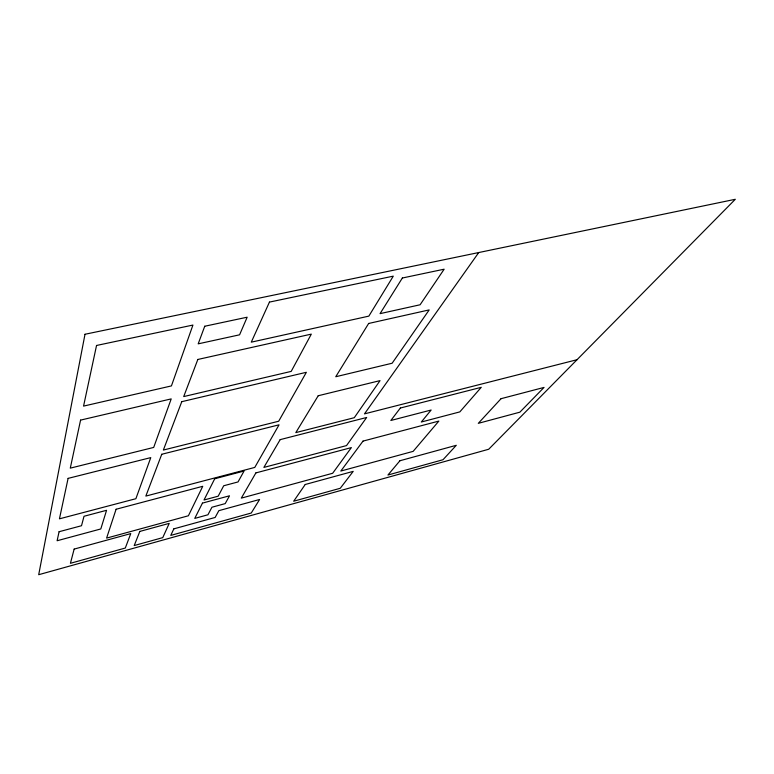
<?xml version="1.0" encoding="UTF-8"?>
<svg xmlns="http://www.w3.org/2000/svg" width="774" height="774" viewBox="0 0 774 774"><rect width="100%" height="100%" fill="white"/><g stroke="black" fill="none" stroke-linecap="round" stroke-linejoin="round"><path stroke-width="1.16" d="M478.748 252.537L364.486 413.867L577.027 359.716M85.005 334.262L38.7 574.705L488.704 449.249L735.3 199.295L85.005 334.262M68.102 478.38L59.443 518.832L135.885 498.708L150.775 457.608L68.102 478.38M80.573 420.108L70.289 468.144L153.697 447.43L171.209 398.891L80.573 420.108M96.537 345.475L83.563 406.108L171.431 385.907L192.929 325.061L96.537 345.475M59.085 531.719L57.112 540.745L100.804 528.952L106.56 510.308L84.018 516.268L81.512 525.73L59.085 531.719M74.149 549.095L70.424 563.298L125.301 548.04L130.767 533.596L74.149 549.095M116.09 509.253L106.609 538.104L188.401 515.765L202.749 486.295L116.09 509.253M204.742 326.241L198.192 343.849L239.582 334.813L247.158 317.205L204.742 326.241M161.756 454.27L145.841 496.086L254.772 467.419L279.046 424.82L161.756 454.27M181.774 401.677L163.362 450.052L278.688 421.23L306.369 372.294L181.774 401.677M197.834 359.465L183.709 396.578L291.198 371.394L311.322 334.116L197.834 359.465M139.823 531.428L134.212 545.564L162.763 537.62L169.225 523.369L139.823 531.428M269.449 302.092L251.279 342.166L368.85 316.121L393.289 276.144L269.449 302.092M173.831 528.865L170.764 535.405L251.25 513.027L259.609 499.482L218.858 510.656L215.143 517.458L173.831 528.865M202.449 503.11L194.748 518.406L207.945 514.778L211.931 507.231L225.205 503.613L229.52 495.795L202.449 503.11M214.708 478.767L204.007 500.004L218.191 496.182L223.705 485.762L238.034 481.941L244.062 471.027L214.708 478.767M255.884 472.904L241.304 498.127L332.656 473.272L351.357 447.595L255.884 472.904M280.178 439.632L263.866 467.419L346.51 445.592L366.653 417.476L280.178 439.632M318.22 395.746L295.803 432.618L354.279 417.699L380.053 380.614L318.22 395.746M368.656 323.464L335.742 376.745L392.137 363.229L429.202 309.9L368.656 323.464M402.354 278.011L380.053 313.644L420.098 304.772L444.16 269.197L402.354 278.011M305.227 484.495L293.675 501.233L340.27 488.278L353.215 471.366L305.227 484.495M363.016 441.103L340.821 471.047L413.142 451.368L438.848 421.085L363.016 441.103M400.361 408.024L390.851 420.476L431.137 410.026L421.317 422.014L459.824 411.894L481.254 387.319L400.361 408.024M399.926 460.743L387.948 475.023L443.028 459.717L456.283 445.302L399.926 460.743M501.049 398.687L478.303 423.339L519.857 412.184L544.035 387.426L501.049 398.687"/></g></svg>
